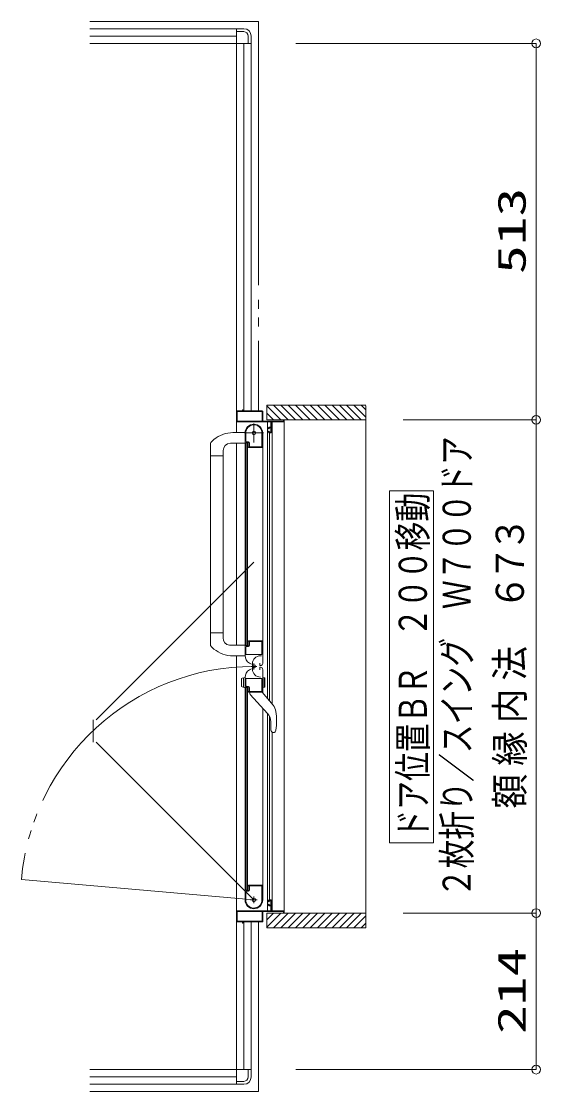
# Model space of a CAD drawing. Units: millimetres on the paper. Extents: x -305 to 305, y -152 to 152.
# Drawn here: x -48.1 to -12.7, y 31.1 to 104.1 of the extents above; entities that cross this region are included whole.
import ezdxf
from ezdxf.enums import TextEntityAlignment as Align

# ---------------------------------------------------------------- set-up
doc = ezdxf.new("R2010")
doc.units = ezdxf.units.MM
doc.linetypes.add('LONG_CHAIN', pattern=[21, 18, -1, 1, -1])
doc.linetypes.add('LONG_DOUBLE_CHAIN', pattern=[21.8, 18, -1, 0.6, -0.6, 0.6, -1])
doc.layers.add('0-0_0', color=7, linetype='Continuous', lineweight=9)
doc.layers.add('0-1_VIEW0001', color=7, linetype='Continuous', lineweight=9)
doc.styles.add('ＭＳ ゴシック', font='')
doc.styles.get('ＭＳ ゴシック').set_extended_font_data('MS Gothic')

# ---------------------------------------------------------------- blocks, each defined once
blk = doc.blocks.new('_ORIGIN')
at = {"layer": '0-0_0'}
blk.add_line((0, 0), (-1, 0), dxfattribs=at)
blk.add_circle((0, 0), 0.5, dxfattribs=at)

msp = doc.modelspace()

# ---------------------------------------------------------------- linework, layer by layer
at = {"layer": '0-1_VIEW0001', "linetype": 'LONG_DOUBLE_CHAIN'}
for p, q in [((-43.434, 104.074), (-31.934, 104.074)), ((-31.934, 104.074), (-31.934, 77.499)), ((-32.249, 67.195), (-43.01, 56.435)), ((-43.21, 56.435), (-43.21, 54.909)), ((-32.249, 44.149), (-43.01, 54.909)), ((-48.114, 45.537), (-32.249, 44.149)), ((-31.934, 42.649), (-31.934, 31.074)), ((-43.434, 31.074), (-31.934, 31.074))]:
    msp.add_line(p, q, dxfattribs=at)
at = {"layer": '0-1_VIEW0001'}
for p, q in [((-43.434, 103.574), (-33.434, 103.574)), ((-33.434, 103.574), (-43.434, 103.574)), ((-33.434, 103.074), (-43.434, 103.074)), ((-33.434, 103.574), (-33.434, 103.174)), ((-33.434, 103.574), (-32.934, 103.574)), ((-33.434, 77.449), (-33.434, 103.574)), ((-32.934, 103.374), (-33.434, 103.374)), ((-32.634, 102.574), (-32.634, 103.074)), ((-32.434, 102.574), (-32.434, 103.074)), ((-32.434, 102.574), (-43.434, 102.574)), ((-32.934, 77.499), (-32.934, 102.574)), ((-32.834, 102.574), (-32.434, 102.574)), ((-32.434, 102.574), (-32.434, 77.499)), ((-32.434, 77.499), (-32.434, 102.574)), ((-29.394, 102.574), (-12.983, 102.574)), ((-12.983, 101.974), (-12.983, 77.499)), ((-33.434, 77.451), (-33.434, 76.024)), ((-33.389, 76.814), (-33.389, 77.439)), ((-33.384, 77.499), (-33.049, 77.499)), ((-33.374, 77.454), (-31.694, 77.454)), ((-33.034, 77.514), (-33.034, 77.564)), ((-33.024, 77.574), (-33.004, 77.574)), ((-32.994, 77.564), (-32.994, 77.514)), ((-32.979, 77.499), (-31.684, 77.499)), ((-31.679, 77.439), (-31.679, 76.814)), ((-31.634, 77.449), (-31.634, 76.814)), ((-24.609, 77.899), (-31.359, 77.899)), ((-31.359, 76.899), (-31.359, 77.899)), ((-30.41, 76.899), (-31.359, 77.849)), ((-29.91, 76.899), (-30.909, 77.899)), ((-29.41, 76.899), (-30.409, 77.899)), ((-28.91, 76.899), (-29.909, 77.899)), ((-28.409, 76.899), (-29.409, 77.899)), ((-27.909, 76.899), (-28.909, 77.899)), ((-27.409, 76.899), (-28.409, 77.899)), ((-26.909, 76.899), (-27.909, 77.899)), ((-26.409, 76.899), (-27.409, 77.899)), ((-25.909, 76.899), (-26.909, 77.899)), ((-25.414, 76.899), (-26.414, 77.899)), ((-24.919, 76.899), (-25.919, 77.899)), ((-24.609, 77.083), (-25.424, 77.899)), ((-24.609, 77.578), (-24.929, 77.899)), ((-24.609, 77.848), (-24.609, 42.249)), ((-31.114, 76.749), (-33.409, 76.749)), ((-31.694, 76.799), (-33.374, 76.799)), ((-31.619, 76.799), (-30.249, 76.799)), ((-30.91, 76.899), (-31.359, 77.349)), ((-24.609, 76.899), (-31.359, 76.899)), ((-31.328, 57.903), (-31.328, 76.749)), ((-31.099, 76.414), (-31.099, 76.734)), ((-31.049, 76.734), (-31.049, 76.049)), ((-30.199, 76.749), (-31.034, 76.749)), ((-31.011, 57.519), (-31.011, 76.749)), ((-30.234, 76.814), (-30.234, 76.884)), ((-30.184, 76.884), (-30.184, 76.764)), ((-30.184, 43.399), (-30.184, 76.749)), ((-22.069, 76.899), (-12.983, 76.899)), ((-33.677, 76.023), (-32.859, 76.026)), ((-32.849, 75.014), (-32.849, 75.999)), ((-32.804, 75.469), (-32.804, 75.999)), ((-31.699, 76.072), (-31.699, 75.059)), ((-31.649, 75.999), (-31.649, 61.824)), ((-31.249, 76.294), (-31.249, 76.349)), ((-31.249, 76.049), (-31.249, 76.114)), ((-31.214, 76.279), (-31.234, 76.279)), ((-31.234, 76.129), (-31.214, 76.129)), ((-31.199, 76.399), (-31.114, 76.399)), ((-31.199, 76.339), (-31.199, 76.294)), ((-31.199, 76.114), (-31.199, 76.069)), ((-31.099, 75.999), (-31.199, 75.999)), ((-31.188, 57.734), (-31.188, 75.999)), ((-31.114, 76.354), (-31.184, 76.354)), ((-31.184, 76.054), (-31.114, 76.054)), ((-31.099, 76.069), (-31.099, 76.339)), ((-12.983, 76.299), (-12.983, 43.849)), ((-35.199, 74.448), (-35.199, 75.309)), ((-34.973, 75.562), (-35.172, 75.378)), ((-33.844, 75.303), (-32.849, 75.303)), ((-33.434, 75.299), (-33.434, 61.524)), ((-32.684, 75.324), (-32.784, 75.324)), ((-32.784, 61.499), (-32.784, 75.324)), ((-32.634, 75.349), (-32.759, 75.349)), ((-32.614, 75.394), (-32.729, 75.394)), ((-32.684, 61.499), (-32.684, 75.324)), ((-32.584, 75.074), (-32.584, 75.299)), ((-32.539, 75.059), (-32.539, 75.319)), ((-34.344, 74.448), (-34.344, 74.803)), ((-32.834, 61.824), (-32.834, 74.999)), ((-32.808, 74.999), (-32.834, 74.999)), ((-32.786, 75.02), (-32.795, 75.006)), ((-32.624, 75.028), (-32.624, 75.034)), ((-32.614, 75.006), (-32.622, 75.02)), ((-31.659, 74.999), (-32.601, 74.999)), ((-31.709, 75.049), (-32.529, 75.049)), ((-35.199, 74.448), (-35.199, 61.513)), ((-34.344, 74.448), (-35.199, 74.448)), ((-34.349, 74.448), (-34.349, 62.374)), ((-19.987, 72.048), (-22.987, 72.048)), ((-22.987, 48.048), (-22.987, 72.048)), ((-19.987, 48.048), (-19.987, 72.048)), ((-34.344, 62.374), (-35.199, 62.374)), ((-34.344, 62.374), (-34.344, 62.019)), ((-34.974, 61.262), (-35.172, 61.445)), ((-33.914, 61.524), (-32.859, 61.524)), ((-32.849, 61.809), (-32.849, 60.822)), ((-32.834, 61.824), (-32.808, 61.824)), ((-32.804, 60.909), (-32.804, 61.359)), ((-32.795, 61.816), (-32.786, 61.802)), ((-32.784, 61.499), (-32.684, 61.499)), ((-32.759, 61.474), (-32.634, 61.474)), ((-32.729, 61.434), (-32.614, 61.434)), ((-32.624, 61.789), (-32.624, 61.795)), ((-32.622, 61.802), (-32.614, 61.816)), ((-31.649, 61.824), (-32.601, 61.824)), ((-32.584, 61.524), (-32.584, 61.749)), ((-32.539, 61.509), (-32.539, 61.759)), ((-32.524, 61.774), (-31.709, 61.774)), ((-31.699, 61.764), (-31.699, 60.904)), ((-31.649, 61.855), (-31.649, 60.284)), ((-33.677, 60.799), (-32.859, 60.796)), ((-33.434, 31.574), (-33.434, 60.798)), ((-33.434, 60.798), (-33.434, 42.699)), ((-31.709, 60.894), (-32.789, 60.894)), ((-31.723, 60.804), (-31.803, 60.804)), ((-32.419, 60.228), (-32.549, 60.303)), ((-32.419, 59.92), (-32.549, 59.845)), ((-32.343, 60.264), (-32.343, 59.884)), ((-31.854, 60.159), (-31.854, 60.309)), ((-31.854, 59.989), (-31.854, 59.839)), ((-31.799, 60.134), (-31.829, 60.134)), ((-31.799, 60.014), (-31.829, 60.014)), ((-31.649, 58.293), (-31.649, 59.864)), ((-33.099, 59.199), (-33.099, 58.748)), ((-32.849, 59.323), (-33.044, 59.271)), ((-32.949, 58.65), (-32.949, 59.296)), ((-32.849, 58.339), (-32.849, 59.325)), ((-32.804, 59.239), (-32.804, 58.789)), ((-31.709, 59.254), (-32.789, 59.254)), ((-31.699, 58.384), (-31.699, 59.244)), ((-31.549, 58.65), (-31.549, 59.296)), ((-31.499, 59.256), (-31.499, 58.69)), ((-32.849, 58.623), (-33.044, 58.675)), ((-32.784, 58.649), (-32.784, 44.824)), ((-32.784, 58.649), (-32.684, 58.649)), ((-32.759, 58.674), (-32.634, 58.674)), ((-32.729, 58.714), (-32.614, 58.714)), ((-32.684, 58.649), (-32.684, 44.824)), ((-32.584, 58.624), (-32.584, 58.399)), ((-32.539, 58.639), (-32.539, 58.389)), ((-31.649, 58.623), (-31.525, 58.656)), ((-32.834, 58.324), (-32.834, 45.149)), ((-32.834, 58.324), (-32.808, 58.324)), ((-32.795, 58.331), (-32.786, 58.345)), ((-32.624, 58.359), (-32.624, 58.353)), ((-32.622, 58.345), (-32.614, 58.331)), ((-32.601, 58.324), (-31.659, 58.324)), ((-32.524, 58.374), (-31.709, 58.374)), ((-32.524, 58.324), (-32.524, 58.233)), ((-32.495, 58.162), (-31.317, 56.874)), ((-30.936, 57.428), (-31.674, 58.324)), ((-31.649, 44.149), (-31.649, 57.237)), ((-31.328, 43.399), (-31.328, 56.885)), ((-31.188, 44.149), (-31.188, 56.689)), ((-31.09, 56.29), (-31.09, 55.771)), ((-31.029, 55.609), (-31.027, 55.607)), ((-31.011, 43.399), (-31.011, 55.574)), ((-30.952, 55.574), (-30.87, 55.574)), ((-30.828, 55.587), (-30.8, 55.622)), ((-30.828, 55.587), (-30.828, 55.587)), ((-30.756, 55.737), (-30.8, 55.622)), ((-19.987, 48.048), (-22.987, 48.048)), ((-32.849, 45.134), (-32.849, 44.149)), ((-32.808, 45.149), (-32.834, 45.149)), ((-32.804, 44.679), (-32.804, 44.149)), ((-32.786, 45.127), (-32.795, 45.141)), ((-32.684, 44.824), (-32.784, 44.824)), ((-32.634, 44.799), (-32.759, 44.799)), ((-32.614, 44.754), (-32.729, 44.754)), ((-32.624, 45.12), (-32.624, 45.114)), ((-32.614, 45.141), (-32.622, 45.127)), ((-31.659, 45.149), (-32.601, 45.149)), ((-32.584, 45.074), (-32.584, 44.849)), ((-32.539, 45.089), (-32.539, 44.829)), ((-31.709, 45.099), (-32.529, 45.099)), ((-31.699, 44.075), (-31.699, 45.089)), ((-31.249, 44.099), (-31.249, 44.034)), ((-31.249, 43.854), (-31.249, 43.799)), ((-31.234, 44.019), (-31.214, 44.019)), ((-31.214, 43.869), (-31.234, 43.869)), ((-31.099, 44.149), (-31.199, 44.149)), ((-31.199, 44.034), (-31.199, 44.079)), ((-31.199, 43.809), (-31.199, 43.854)), ((-31.184, 44.094), (-31.114, 44.094)), ((-31.099, 44.079), (-31.099, 43.809)), ((-31.049, 43.414), (-31.049, 44.099)), ((-31.114, 43.399), (-33.409, 43.399)), ((-33.389, 43.334), (-33.389, 42.709)), ((-31.694, 43.349), (-33.374, 43.349)), ((-31.679, 42.709), (-31.679, 43.334)), ((-31.634, 42.699), (-31.634, 43.334)), ((-31.619, 43.349), (-30.249, 43.349)), ((-24.609, 43.249), (-31.359, 43.249)), ((-30.41, 43.249), (-31.359, 42.299)), ((-30.91, 43.249), (-31.359, 42.799)), ((-31.199, 43.749), (-31.114, 43.749)), ((-31.114, 43.794), (-31.184, 43.794)), ((-31.099, 43.734), (-31.099, 43.414)), ((-30.199, 43.399), (-31.034, 43.399)), ((-29.91, 43.249), (-30.909, 42.249)), ((-29.41, 43.249), (-30.409, 42.249)), ((-30.234, 43.334), (-30.234, 43.264)), ((-30.184, 43.264), (-30.184, 43.384)), ((-28.91, 43.249), (-29.909, 42.249)), ((-28.409, 43.249), (-29.409, 42.249)), ((-27.91, 43.249), (-28.909, 42.249)), ((-27.409, 43.249), (-28.409, 42.249)), ((-26.909, 43.249), (-27.909, 42.249)), ((-26.409, 43.249), (-27.409, 42.249)), ((-25.909, 43.249), (-26.909, 42.249)), ((-25.414, 43.249), (-26.414, 42.249)), ((-24.92, 43.249), (-25.919, 42.249)), ((-22.069, 43.249), (-12.984, 43.249)), ((-22.069, 43.249), (-12.983, 43.249)), ((-33.384, 42.649), (-33.049, 42.649)), ((-33.374, 42.694), (-31.694, 42.694)), ((-33.034, 42.634), (-33.034, 42.584)), ((-33.024, 42.574), (-33.004, 42.574)), ((-32.994, 42.584), (-32.994, 42.634)), ((-32.979, 42.649), (-31.684, 42.649)), ((-32.934, 32.574), (-32.934, 42.649)), ((-32.434, 42.649), (-32.434, 32.574)), ((-32.434, 32.574), (-32.434, 42.649)), ((-24.609, 43.064), (-25.425, 42.249)), ((-24.609, 42.569), (-24.93, 42.249)), ((-12.984, 33.174), (-12.984, 42.649)), ((-32.434, 32.574), (-43.434, 32.574)), ((-32.834, 32.574), (-32.434, 32.574)), ((-32.634, 32.574), (-32.634, 32.074)), ((-32.434, 32.574), (-32.434, 32.074)), ((-29.394, 32.574), (-12.984, 32.574)), ((-33.434, 32.074), (-43.434, 32.074)), ((-43.434, 31.574), (-33.434, 31.574)), ((-33.434, 31.574), (-43.434, 31.574)), ((-33.434, 31.574), (-33.434, 31.974)), ((-32.934, 31.774), (-33.434, 31.774)), ((-33.434, 31.574), (-32.934, 31.574))]:
    msp.add_line(p, q, dxfattribs=at)
at = {"layer": '0-1_VIEW0001', "linetype": 'LONG_CHAIN'}
for p, q in [((-32.899, 75.999), (-31.599, 75.999)), ((-32.249, 75.349), (-32.249, 76.649)), ((-32.037, 60.074), (-32.428, 60.074)), ((-32.249, 60.286), (-32.249, 59.861)), ((-32.019, 44.149), (-32.479, 44.149)), ((-32.249, 43.919), (-32.249, 44.379))]:
    msp.add_line(p, q, dxfattribs=at)
at = {"layer": '0-1_VIEW0001', "color": 5}
msp.add_line((-31.359, 43.249), (-24.609, 43.249), dxfattribs=at)
at = {"layer": '0-1_VIEW0001'}
for points in [[(-31.649, 58.623), (-31.649, 59.323), (-31.525, 59.29)], [(-31.082, 55.709), (-31.083, 55.714), (-31.084, 55.718), (-31.085, 55.722), (-31.086, 55.726), (-31.087, 55.73), (-31.087, 55.735), (-31.088, 55.739), (-31.089, 55.743), (-31.089, 55.748), (-31.09, 55.752), (-31.09, 55.754), (-31.09, 55.757), (-31.09, 55.759), (-31.09, 55.761), (-31.09, 55.763), (-31.09, 55.765), (-31.09, 55.767), (-31.09, 55.769), (-31.09, 55.772), (-31.09, 55.774)], [(-31.029, 55.61), (-31.03, 55.611), (-31.031, 55.612), (-31.032, 55.613), (-31.033, 55.614), (-31.034, 55.615), (-31.035, 55.616), (-31.036, 55.618), (-31.037, 55.619), (-31.038, 55.62), (-31.039, 55.622), (-31.04, 55.623), (-31.041, 55.624), (-31.042, 55.626), (-31.043, 55.627), (-31.044, 55.629), (-31.045, 55.63), (-31.046, 55.632), (-31.047, 55.634), (-31.049, 55.635), (-31.051, 55.638), (-31.053, 55.641), (-31.054, 55.645), (-31.056, 55.648), (-31.058, 55.651), (-31.06, 55.655), (-31.062, 55.658), (-31.064, 55.662), (-31.066, 55.666), (-31.068, 55.67), (-31.069, 55.673), (-31.071, 55.677), (-31.073, 55.681), (-31.074, 55.685), (-31.076, 55.689), (-31.077, 55.693), (-31.078, 55.697), (-31.08, 55.701), (-31.081, 55.705), (-31.082, 55.709)], [(-30.87, 55.574), (-30.868, 55.574), (-30.866, 55.574), (-30.864, 55.574), (-30.861, 55.575), (-30.859, 55.575), (-30.857, 55.575), (-30.855, 55.576), (-30.853, 55.576), (-30.85, 55.577), (-30.848, 55.577), (-30.846, 55.578), (-30.844, 55.578), (-30.842, 55.579), (-30.839, 55.58), (-30.837, 55.581), (-30.835, 55.582), (-30.833, 55.583), (-30.831, 55.584), (-30.83, 55.585), (-30.828, 55.587)], [(-24.609, 42.249), (-31.359, 42.249), (-31.359, 43.249)]]:
    msp.add_lwpolyline(points, dxfattribs=at)
for centre, radius in [((-32.249, 75.999), 0.125), ((-32.249, 60.074), 0.113), ((-32.249, 44.149), 0.125)]:
    msp.add_circle(centre, radius, dxfattribs=at)
for centre, radius, start, end in [((-32.934, 103.074), 0.5, 0, 90), ((-32.934, 103.074), 0.3, 0, 90), ((-33.384, 77.449), 0.05, 90, 180), ((-33.374, 77.439), 0.015, 90, 180), ((-33.049, 77.514), 0.015, 270, 0), ((-33.024, 77.564), 0.01, 90, 180), ((-33.004, 77.564), 0.01, 0, 90), ((-32.979, 77.514), 0.015, 180, 270), ((-31.694, 77.439), 0.015, 0, 90), ((-31.684, 77.449), 0.05, 0, 90), ((-33.409, 76.774), 0.025, 180, 270), ((-33.374, 76.814), 0.015, 180, 270), ((-31.694, 76.814), 0.015, 270, 0), ((-31.619, 76.814), 0.015, 180, 270), ((-31.114, 76.734), 0.015, 0, 90), ((-31.034, 76.734), 0.015, 90, 180), ((-30.249, 76.814), 0.015, 270, 0), ((-30.219, 76.884), 0.015, 90, 180), ((-30.199, 76.884), 0.015, 0, 90), ((-30.199, 76.764), 0.015, 270, 0), ((-33.67, 73.953), 2.07, 90.2, 129.02418), ((-32.249, 75.999), 0.6, 0, 180), ((-32.249, 75.999), 0.555, 7.76707, 180), ((-31.709, 76.072), 0.01, 0, 7.76707), ((-31.199, 76.349), 0.05, 90, 180), ((-31.234, 76.294), 0.015, 180, 270), ((-31.234, 76.114), 0.015, 90, 180), ((-31.199, 76.049), 0.05, 180, 270), ((-31.214, 76.294), 0.015, 270, 0), ((-31.214, 76.114), 0.015, 0, 90), ((-31.184, 76.339), 0.015, 90, 180), ((-31.184, 76.069), 0.015, 180, 270), ((-31.114, 76.414), 0.015, 270, 0), ((-31.114, 76.339), 0.015, 0, 90), ((-31.114, 76.069), 0.015, 270, 0), ((-31.099, 76.049), 0.05, 270, 0), ((-35.099, 75.309), 0.1, 136.52757, 180), ((-33.844, 74.803), 0.5, 90, 180), ((-32.729, 75.469), 0.075, 180, 270), ((-32.759, 75.324), 0.025, 90, 180), ((-32.634, 75.299), 0.05, 0, 90), ((-32.614, 75.319), 0.075, 0, 90), ((-32.834, 75.014), 0.015, 180, 270), ((-32.808, 75.014), 0.015, 270, 329.03624), ((-32.799, 75.028), 0.015, 329.03624, 0), ((-32.609, 75.034), 0.015, 90, 180), ((-32.609, 75.028), 0.015, 180, 210.96376), ((-32.601, 75.014), 0.015, 210.96376, 270), ((-32.609, 75.074), 0.025, 270, 0), ((-32.529, 75.059), 0.01, 180, 270), ((-31.709, 75.059), 0.01, 270, 0), ((-31.659, 75.009), 0.01, 270, 0), ((-35.099, 61.514), 0.1, 180, 223.47243), ((-33.844, 62.019), 0.5, 180, 262.04438), ((-32.834, 61.809), 0.015, 90, 180), ((-32.808, 61.809), 0.015, 30.96376, 90), ((-32.729, 61.359), 0.075, 90, 180), ((-32.799, 61.795), 0.015, 0, 30.96376), ((-32.759, 61.499), 0.025, 180, 270), ((-32.634, 61.524), 0.05, 270, 0), ((-32.609, 61.795), 0.015, 149.03624, 180), ((-32.609, 61.789), 0.015, 180, 270), ((-32.601, 61.809), 0.015, 90, 149.03624), ((-32.614, 61.509), 0.075, 270, 0), ((-32.609, 61.749), 0.025, 0, 90), ((-32.524, 61.759), 0.015, 90, 180), ((-31.709, 61.764), 0.01, 0, 90), ((-31.659, 61.814), 0.01, 0, 90), ((-33.67, 62.869), 2.07, 230.94186, 269.8), ((-32.249, 60.822), 0.6, 180, 240), ((-32.789, 60.909), 0.015, 180, 270), ((-31.803, 60.264), 0.54, 90, 180), ((-31.709, 60.904), 0.01, 270, 0), ((-31.803, 59.884), 0.54, 180, 270), ((-31.829, 60.159), 0.025, 180, 270), ((-31.829, 59.989), 0.025, 90, 180), ((-31.799, 60.284), 0.15, 270, 0), ((-31.799, 59.864), 0.15, 0, 90), ((-33.024, 59.199), 0.075, 105, 180), ((-32.249, 59.325), 0.6, 120, 180), ((-32.789, 59.239), 0.015, 90, 180), ((-31.709, 59.244), 0.01, 0, 90), ((-31.534, 59.256), 0.035, 0, 75), ((-33.024, 58.748), 0.075, 180, 255), ((-32.729, 58.789), 0.075, 180, 270), ((-32.759, 58.649), 0.025, 90, 180), ((-32.634, 58.624), 0.05, 0, 90), ((-32.614, 58.639), 0.075, 0, 90), ((-31.534, 58.69), 0.035, 285, 0), ((-32.834, 58.339), 0.015, 180, 270), ((-32.808, 58.339), 0.015, 270, 329.03624), ((-32.799, 58.353), 0.015, 329.03624, 0), ((-32.609, 58.359), 0.015, 90, 180), ((-32.609, 58.353), 0.015, 180, 210.96376), ((-32.601, 58.339), 0.015, 210.96376, 270), ((-32.609, 58.399), 0.025, 270, 0), ((-32.524, 58.389), 0.015, 180, 270), ((-32.424, 58.233), 0.1, 180, 222.43623), ((-31.709, 58.384), 0.01, 270, 0), ((-31.659, 58.334), 0.01, 270, 0), ((-31.631, 56.856), 0.9, 9.28844, 39.5), ((-34.364, 56.409), 3.67, 349.4547, 9.28844), ((-31.955, 56.29), 0.865, 0, 42.43623), ((-30.952, 55.674), 0.1, 221.81032, 270), ((-32.834, 45.134), 0.015, 90, 180), ((-32.808, 45.134), 0.015, 30.96376, 90), ((-32.729, 44.679), 0.075, 90, 180), ((-32.799, 45.12), 0.015, 0, 30.96376), ((-32.759, 44.824), 0.025, 180, 270), ((-32.634, 44.849), 0.05, 270, 0), ((-32.609, 45.12), 0.015, 149.03624, 180), ((-32.609, 45.114), 0.015, 180, 270), ((-32.601, 45.134), 0.015, 90, 149.03624), ((-32.614, 44.829), 0.075, 270, 0), ((-32.609, 45.074), 0.025, 0, 90), ((-32.529, 45.089), 0.01, 90, 180), ((-31.709, 45.089), 0.01, 0, 90), ((-31.659, 45.139), 0.01, 0, 90), ((-32.249, 44.149), 0.6, 180, 0), ((-32.249, 44.149), 0.555, 180, 352.23293), ((-31.709, 44.075), 0.01, 352.23293, 0), ((-31.664, 44.248), 0.015, 0, 2.69354), ((-31.199, 44.099), 0.05, 90, 180), ((-31.234, 44.034), 0.015, 180, 270), ((-31.234, 43.854), 0.015, 90, 180), ((-31.214, 44.034), 0.015, 270, 0), ((-31.214, 43.854), 0.015, 0, 90), ((-31.184, 44.079), 0.015, 90, 180), ((-31.184, 43.809), 0.015, 180, 270), ((-31.114, 44.079), 0.015, 0, 90), ((-31.114, 43.809), 0.015, 270, 0), ((-31.099, 44.099), 0.05, 0, 90), ((-33.409, 43.374), 0.025, 90, 180), ((-33.374, 43.334), 0.015, 90, 180), ((-31.694, 43.334), 0.015, 0, 90), ((-31.619, 43.334), 0.015, 90, 180), ((-31.199, 43.799), 0.05, 180, 270), ((-31.114, 43.734), 0.015, 0, 90), ((-31.114, 43.414), 0.015, 270, 0), ((-31.034, 43.414), 0.015, 180, 270), ((-30.249, 43.334), 0.015, 0, 90), ((-30.219, 43.264), 0.015, 180, 270), ((-30.199, 43.384), 0.015, 0, 90), ((-30.199, 43.264), 0.015, 270, 0), ((-33.384, 42.699), 0.05, 180, 270), ((-33.374, 42.709), 0.015, 180, 270), ((-33.049, 42.634), 0.015, 0, 90), ((-33.024, 42.584), 0.01, 180, 270), ((-33.004, 42.584), 0.01, 270, 0), ((-32.979, 42.634), 0.015, 90, 180), ((-31.694, 42.709), 0.015, 270, 0), ((-31.684, 42.699), 0.05, 270, 0), ((-32.934, 32.074), 0.5, 270, 0), ((-32.934, 32.074), 0.3, 270, 0)]:
    msp.add_arc(centre, radius, start, end, dxfattribs=at)
at = {"layer": '0-1_VIEW0001', "linetype": 'LONG_DOUBLE_CHAIN'}
msp.add_arc((-32.249, 44.149), 15.925, 90, 175, dxfattribs=at)

# ---------------------------------------------------------------- block references
at = {"layer": '0-1_VIEW0001', "xscale": 0.6, "yscale": 0.6}
for p, rotation in [((-12.983, 102.574), 90), ((-12.983, 76.899), 270), ((-12.983, 76.899), 90), ((-12.983, 43.249), 270), ((-12.984, 43.249), 90), ((-12.984, 32.574), 270)]:
    msp.add_blockref('_ORIGIN', p, dxfattribs=dict(at, rotation=rotation))

# ---------------------------------------------------------------- texts
at = {"layer": '0-1_VIEW0001', "style": 'ＭＳ ゴシック'}
for s, width, p in [('513', 1.5, (-13.122, 86.846)), ('２枚折り／スイング\u3000Ｗ７００ドア', 0.75, (-16.87, 44.334)), ('ドア位置ＢＲ\u3000２００移動', 0.75, (-19.868, 48.334)), ('３', 0.9, (-13.249, 67.925)), ('７', 0.9, (-13.249, 65.937)), ('６', 0.9, (-13.249, 63.949)), ('法', 0.9, (-13.249, 59.109)), ('内', 0.9, (-13.249, 56.201)), ('縁', 0.9, (-13.249, 53.293)), ('額', 0.9, (-13.249, 50.385)), ('214', 1.5, (-13.123, 35.001))]:
    msp.add_text(s, height=1.921, rotation=90, dxfattribs=dict(at, width=width)).set_placement(p, align=Align.BOTTOM_LEFT)

doc.saveas('drawing.dxf')
